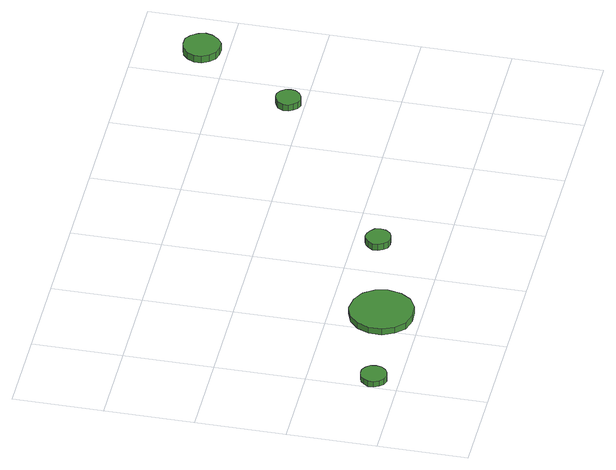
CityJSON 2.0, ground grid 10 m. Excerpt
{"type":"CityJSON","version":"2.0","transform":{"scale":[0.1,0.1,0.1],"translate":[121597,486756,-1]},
"CityObjects":{
"tree1":{"type":"SolitaryVegetationObject","attributes":{"function":"something"},"geometry":[{"type":"MultiSurface","lod":"1","boundaries":[[[0,1,2,3,4,5,6,7,8,9,10,11,12,13,14]],[[15,16,17,18,19,20,21,22,23,24,25,26,27,28,29]],[[0,29,28,1]],[[1,28,27,2]],[[2,27,26,3]],[[3,26,25,4]],[[4,25,24,5]],[[5,24,23,6]],[[6,23,22,7]],[[7,22,21,8]],[[8,21,20,9]],[[9,20,19,10]],[[10,19,18,11]],[[11,18,17,12]],[[12,17,16,13]],[[13,16,15,14]],[[14,15,29,0]]]}]},
"tree2":{"type":"SolitaryVegetationObject","attributes":{"function":"something"},"geometry":[{"type":"MultiSurface","lod":"1","boundaries":[[[30,31,32,33,34,35,36,37,38,39,40,41,42,43,44]],[[45,46,47,48,49,50,51,52,53,54,55,56,57,58,59]],[[30,59,58,31]],[[31,58,57,32]],[[32,57,56,33]],[[33,56,55,34]],[[34,55,54,35]],[[35,54,53,36]],[[36,53,52,37]],[[37,52,51,38]],[[38,51,50,39]],[[39,50,49,40]],[[40,49,48,41]],[[41,48,47,42]],[[42,47,46,43]],[[43,46,45,44]],[[44,45,59,30]]]}]},
"tree3":{"type":"SolitaryVegetationObject","attributes":{"function":"something"},"geometry":[{"type":"MultiSurface","lod":"1","boundaries":[[[60,61,62,63,64,65,66,67,68,69,70,71,72,73,74]],[[75,76,77,78,79,80,81,82,83,84,85,86,87,88,89]],[[60,89,88,61]],[[61,88,87,62]],[[62,87,86,63]],[[63,86,85,64]],[[64,85,84,65]],[[65,84,83,66]],[[66,83,82,67]],[[67,82,81,68]],[[68,81,80,69]],[[69,80,79,70]],[[70,79,78,71]],[[71,78,77,72]],[[72,77,76,73]],[[73,76,75,74]],[[74,75,89,60]]]}]},
"tree4":{"type":"SolitaryVegetationObject","attributes":{"function":"something"}},
"tree5":{"type":"SolitaryVegetationObject","attributes":{"function":"something"}},
"tree6":{"type":"SolitaryVegetationObject","attributes":{"function":"something"},"geometry":[{"type":"MultiSurface","lod":"1","boundaries":[[[90,91,92,93,94,95,96,97,98,99,100,101,102,103,104]],[[105,106,107,108,109,110,111,112,113,114,115,116,117,118,119]],[[90,119,118,91]],[[91,118,117,92]],[[92,117,116,93]],[[93,116,115,94]],[[94,115,114,95]],[[95,114,113,96]],[[96,113,112,97]],[[97,112,111,98]],[[98,111,110,99]],[[99,110,109,100]],[[100,109,108,101]],[[101,108,107,102]],[[102,107,106,103]],[[103,106,105,104]],[[104,105,119,90]]]}]},
"tree7":{"type":"SolitaryVegetationObject","attributes":{"function":"something"},"geometry":[{"type":"MultiSurface","lod":"1","boundaries":[[[120,121,122,123,124,125,126,127,128,129,130,131,132,133,134]],[[135,136,137,138,139,140,141,142,143,144,145,146,147,148,149]],[[120,149,148,121]],[[121,148,147,122]],[[122,147,146,123]],[[123,146,145,124]],[[124,145,144,125]],[[125,144,143,126]],[[126,143,142,127]],[[127,142,141,128]],[[128,141,140,129]],[[129,140,139,130]],[[130,139,138,131]],[[131,138,137,132]],[[132,137,136,133]],[[133,136,135,134]],[[134,135,149,120]]]}]}
},
"vertices":[
[31,29,14],[30,35,14],[26,40,14],[21,43,14],[15,43,14],[9,41,14],[5,37,14],[2,32,14],[2,26,14],[5,20,14],[9,16,14],[15,14,14],[21,15,14],[26,18,14],[30,23,14],[30,23,7],[26,18,7],[21,15,7],[15,14,7],[9,16,7],[5,20,7],[2,26,7],[2,32,7],[5,37,7],[9,41,7],[15,43,7],[21,43,7],[26,40,7],[30,35,7],[31,29,7],
[163,44,15],[160,58,15],[152,70,15],[139,77,15],[124,79,15],[110,74,15],[100,64,15],[94,51,15],[94,36,15],[100,23,15],[110,13,15],[124,9,15],[139,10,15],[152,17,15],[160,29,15],[160,29,7],[152,17,7],[139,10,7],[124,9,7],[110,13,7],[100,23,7],[94,36,7],[94,51,7],[100,64,7],[110,74,7],[124,79,7],[139,77,7],[152,70,7],[160,58,7],[163,44,7],
[267,74,15],[266,80,15],[262,84,15],[257,87,15],[251,88,15],[246,86,15],[242,82,15],[239,77,15],[239,71,15],[242,66,15],[246,62,15],[251,60,15],[257,61,15],[262,63,15],[266,68,15],[266,68,7],[262,63,7],[257,61,7],[251,60,7],[246,62,7],[242,66,7],[239,71,7],[239,77,7],[242,82,7],[246,86,7],[251,88,7],[257,87,7],[262,84,7],[266,80,7],[267,74,7],
[488,219,15],[487,225,15],[483,230,15],[478,233,15],[472,233,15],[467,231,15],[463,228,15],[460,222,15],[460,216,15],[463,211,15],[467,207,15],[472,205,15],[478,206,15],[483,209,15],[487,214,15],[487,214,7],[483,209,7],[478,206,7],[472,205,7],[467,207,7],[463,211,7],[460,216,7],[460,222,7],[463,228,7],[467,231,7],[472,233,7],[478,233,7],[483,230,7],[487,225,7],[488,219,7],
[565,329,16],[563,337,16],[558,344,16],[551,349,16],[542,349,16],[534,347,16],[528,341,16],[524,333,16],[524,325,16],[528,317,16],[534,311,16],[542,309,16],[551,309,16],[558,314,16],[563,321,16],[563,321,7],[558,314,7],[551,309,7],[542,309,7],[534,311,7],[528,317,7],[524,325,7],[524,333,7],[528,341,7],[534,347,7],[542,349,7],[551,349,7],[558,344,7],[563,337,7],[565,329,7]
]}
